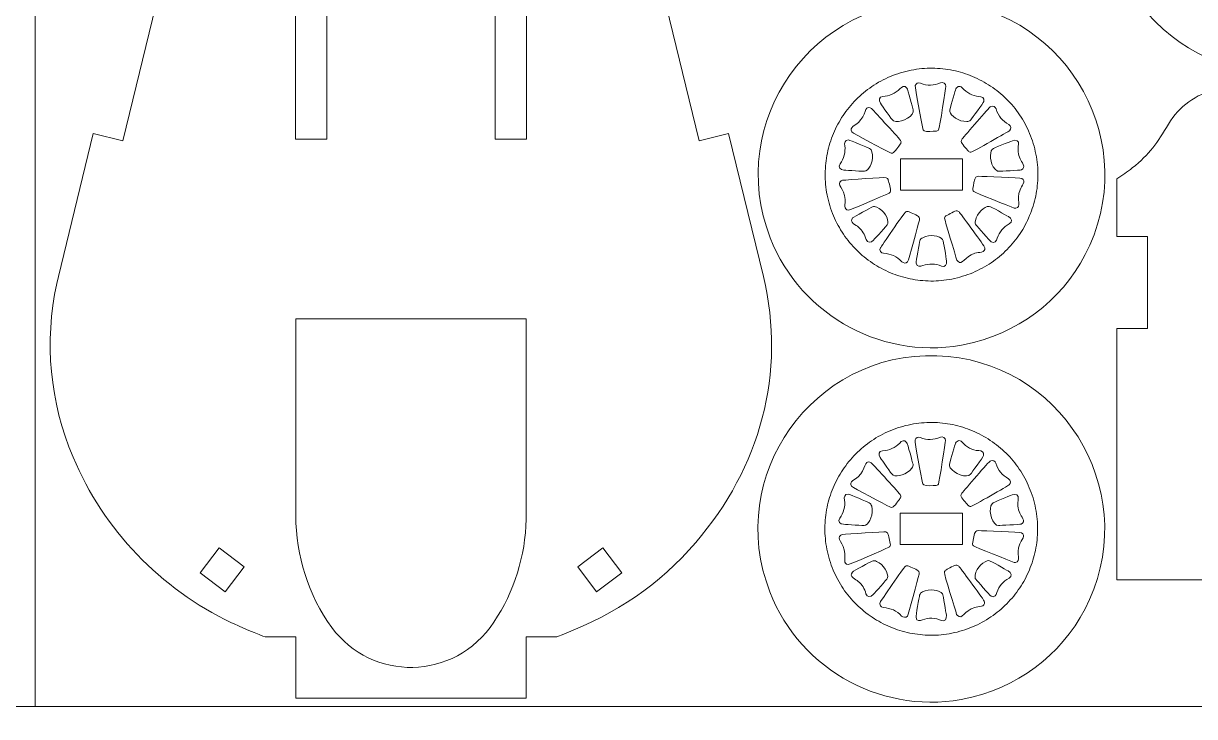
# Model space of a CAD drawing. Header units: inches. Extents: x 385 to 1135, y 241 to 603.
# Drawn here: x 577.9 to 694.9, y 241 to 310.3 of the extents above; entities that cross this region are included whole.
import ezdxf

# ---------------------------------------------------------------- set-up
doc = ezdxf.new("R2010")
doc.units = ezdxf.units.IN
doc.header["$MEASUREMENT"] = 0
doc.layers.add('Capa 1', color=7, linetype='Continuous')
doc.layers.add('Capa 2', color=5, linetype='Continuous')

msp = doc.modelspace()

# ---------------------------------------------------------------- linework, layer by layer
at = {"layer": 'Capa 1', "lineweight": 9}
for points in [[(602.02, 351.38), (605.16, 351.38), (605.16, 347.43), (605.16, 329.47), (608.23, 329.47), (608.23, 298.72), (605.09, 298.72), (605.09, 328.29), (602.02, 328.29), (602.02, 351.38)], [(631.24, 351.38), (628.09, 351.38), (628.09, 347.43), (628.09, 329.47), (625.03, 329.47), (625.03, 298.72), (628.17, 298.72), (628.17, 328.29), (631.24, 328.29), (631.24, 351.38)], [(671.22, 284.86), (671.48, 284.93), (671.74, 285.01), (672, 285.09), (672.26, 285.18), (672.51, 285.27), (672.76, 285.37), (673, 285.48), (673.24, 285.59), (673.48, 285.71), (673.71, 285.83), (673.94, 285.96), (674.17, 286.09), (674.39, 286.23), (674.61, 286.37), (674.82, 286.52), (675.03, 286.68), (675.23, 286.83), (675.43, 287), (675.63, 287.16), (675.82, 287.33), (676.01, 287.51), (676.19, 287.69), (676.37, 287.88), (676.54, 288.06), (676.71, 288.26), (676.87, 288.45), (677.03, 288.65), (677.19, 288.86), (677.34, 289.06), (677.48, 289.27), (677.62, 289.49), (677.75, 289.7), (677.88, 289.92), (678, 290.15), (678.12, 290.37), (678.23, 290.6), (678.34, 290.83), (678.44, 291.07), (678.54, 291.3), (678.63, 291.54), (678.71, 291.79), (678.79, 292.03), (678.87, 292.28), (678.93, 292.52), (679, 292.77), (679.05, 293.02), (679.1, 293.28), (679.14, 293.53), (679.18, 293.79), (679.21, 294.05), (679.23, 294.31), (679.25, 294.57), (679.26, 294.83), (679.27, 295.09), (679.27, 295.35), (679.26, 295.62), (679.25, 295.88), (679.22, 296.15), (679.2, 296.41), (679.16, 296.68), (679.12, 296.95), (679.07, 297.21), (679.01, 297.48), (678.95, 297.75), (678.88, 298.01), (678.8, 298.28), (678.72, 298.53), (678.63, 298.79), (678.54, 299.04), (678.44, 299.29), (678.33, 299.53), (678.22, 299.77), (678.1, 300.01), (677.98, 300.24), (677.85, 300.47), (677.72, 300.7), (677.58, 300.92), (677.44, 301.14), (677.29, 301.35), (677.14, 301.56), (676.98, 301.76), (676.82, 301.96), (676.65, 302.16), (676.48, 302.35), (676.3, 302.54), (676.12, 302.72), (675.94, 302.9), (675.75, 303.07), (675.56, 303.24), (675.36, 303.4), (675.16, 303.56), (674.96, 303.72), (674.75, 303.87), (674.54, 304.01), (674.33, 304.15), (674.11, 304.28), (673.89, 304.41), (673.67, 304.54), (673.44, 304.65), (673.21, 304.77), (672.98, 304.87), (672.74, 304.98), (672.51, 305.07), (672.27, 305.16), (672.03, 305.25), (671.78, 305.33), (671.54, 305.4), (671.29, 305.47), (671.04, 305.53), (670.79, 305.58), (670.53, 305.63), (670.28, 305.67), (670.02, 305.71), (669.77, 305.74), (669.51, 305.77), (669.25, 305.78), (668.98, 305.8), (668.72, 305.8), (668.46, 305.8), (668.19, 305.79), (667.93, 305.78), (667.66, 305.76), (667.4, 305.73), (667.13, 305.69), (666.86, 305.65), (666.6, 305.6), (666.33, 305.54), (666.06, 305.48), (665.8, 305.41), (665.54, 305.34), (665.28, 305.25), (665.02, 305.17), (664.77, 305.07), (664.52, 304.97), (664.28, 304.86), (664.04, 304.75), (663.8, 304.64), (663.57, 304.51), (663.34, 304.39), (663.11, 304.25), (662.89, 304.11), (662.68, 303.97), (662.46, 303.82), (662.25, 303.67), (662.05, 303.51), (661.85, 303.35), (661.65, 303.18), (661.46, 303.01), (661.27, 302.83), (661.09, 302.65), (660.91, 302.47), (660.74, 302.28), (660.57, 302.09), (660.41, 301.89), (660.25, 301.69), (660.09, 301.49), (659.95, 301.28), (659.8, 301.07), (659.66, 300.86), (659.53, 300.64), (659.4, 300.42), (659.28, 300.2), (659.16, 299.97), (659.05, 299.74), (658.94, 299.51), (658.84, 299.28), (658.74, 299.04), (658.65, 298.8), (658.57, 298.56), (658.49, 298.31), (658.41, 298.07), (658.35, 297.82), (658.29, 297.57), (658.23, 297.32), (658.18, 297.07), (658.14, 296.81), (658.1, 296.55), (658.07, 296.3), (658.05, 296.04), (658.03, 295.78), (658.02, 295.52), (658.01, 295.25), (658.01, 294.99), (658.02, 294.73), (658.04, 294.46), (658.06, 294.2), (658.09, 293.93), (658.12, 293.66), (658.16, 293.4), (658.21, 293.13), (658.27, 292.86), (658.33, 292.6), (658.4, 292.33), (658.48, 292.07), (658.56, 291.81), (658.65, 291.56), (658.74, 291.3), (658.84, 291.06), (658.95, 290.81), (659.06, 290.57), (659.18, 290.33), (659.3, 290.1), (659.43, 289.87), (659.56, 289.65), (659.7, 289.42), (659.84, 289.21), (659.99, 288.99), (660.14, 288.79), (660.3, 288.58), (660.46, 288.38), (660.63, 288.18), (660.8, 287.99), (660.98, 287.81), (661.16, 287.62), (661.34, 287.44), (661.53, 287.27), (661.72, 287.1), (661.92, 286.94), (662.12, 286.78), (662.32, 286.63), (662.53, 286.48), (662.74, 286.33), (662.95, 286.19), (663.17, 286.06), (663.39, 285.93), (663.62, 285.81), (663.84, 285.69), (664.07, 285.58), (664.3, 285.47), (664.54, 285.37), (664.77, 285.27), (665.01, 285.18), (665.25, 285.1), (665.5, 285.02), (665.74, 284.95), (665.99, 284.88), (666.24, 284.82), (666.49, 284.76), (666.75, 284.71), (667, 284.67), (667.26, 284.63), (667.52, 284.6), (667.77, 284.58), (668.03, 284.56), (668.3, 284.55), (668.56, 284.54), (668.82, 284.54), (669.09, 284.55), (669.35, 284.57), (669.62, 284.59), (669.88, 284.62), (670.15, 284.65), (670.42, 284.69), (670.68, 284.74), (670.95, 284.8), (671.22, 284.86)], [(665.53, 293.64), (665.53, 296.74), (671.75, 296.74), (671.75, 293.6), (665.53, 293.6), (665.53, 293.64)], [(690.23, 288.99), (687.16, 288.99), (687.16, 294.76)], [(690.23, 288.99), (690.23, 279.79)], [(687.16, 279.79), (687.16, 254.69)], [(690.23, 279.79), (687.16, 279.79)], [(671.19, 249.47), (671.46, 249.54), (671.72, 249.61), (671.98, 249.7), (672.23, 249.78), (672.48, 249.88), (672.73, 249.98), (672.98, 250.09), (673.22, 250.2), (673.45, 250.31), (673.69, 250.44), (673.91, 250.56), (674.14, 250.7), (674.36, 250.84), (674.58, 250.98), (674.79, 251.13), (675, 251.28), (675.21, 251.44), (675.41, 251.6), (675.6, 251.77), (675.79, 251.94), (675.98, 252.12), (676.16, 252.3), (676.34, 252.48), (676.51, 252.67), (676.68, 252.86), (676.85, 253.06), (677.01, 253.26), (677.16, 253.46), (677.31, 253.67), (677.45, 253.88), (677.59, 254.09), (677.73, 254.31), (677.85, 254.53), (677.98, 254.75), (678.1, 254.98), (678.21, 255.21), (678.32, 255.44), (678.42, 255.67), (678.51, 255.91), (678.6, 256.15), (678.69, 256.39), (678.77, 256.64), (678.84, 256.88), (678.91, 257.13), (678.97, 257.38), (679.02, 257.63), (679.07, 257.88), (679.12, 258.14), (679.15, 258.4), (679.18, 258.65), (679.21, 258.91), (679.23, 259.17), (679.24, 259.43), (679.24, 259.7), (679.24, 259.96), (679.23, 260.22), (679.22, 260.49), (679.2, 260.75), (679.17, 261.02), (679.13, 261.29), (679.09, 261.55), (679.04, 261.82), (678.99, 262.09), (678.92, 262.35), (678.85, 262.62), (678.78, 262.88), (678.7, 263.14), (678.61, 263.4), (678.51, 263.65), (678.41, 263.89), (678.31, 264.14), (678.2, 264.38), (678.08, 264.62), (677.96, 264.85), (677.83, 265.08), (677.69, 265.3), (677.56, 265.53), (677.41, 265.74), (677.26, 265.96), (677.11, 266.16), (676.95, 266.37), (676.79, 266.57), (676.62, 266.77), (676.45, 266.96), (676.28, 267.14), (676.1, 267.33), (675.91, 267.51), (675.72, 267.68), (675.53, 267.85), (675.33, 268.01), (675.13, 268.17), (674.93, 268.32), (674.72, 268.47), (674.51, 268.62), (674.3, 268.76), (674.08, 268.89), (673.86, 269.02), (673.64, 269.14), (673.41, 269.26), (673.18, 269.37), (672.95, 269.48), (672.72, 269.58), (672.48, 269.68), (672.24, 269.77), (672, 269.85), (671.76, 269.93), (671.51, 270), (671.26, 270.07), (671.01, 270.13), (670.76, 270.19), (670.51, 270.24), (670.25, 270.28), (670, 270.32), (669.74, 270.35), (669.48, 270.37), (669.22, 270.39), (668.96, 270.4), (668.7, 270.41), (668.43, 270.41), (668.17, 270.4), (667.9, 270.38), (667.64, 270.36), (667.37, 270.33), (667.11, 270.3), (666.84, 270.26), (666.57, 270.21), (666.3, 270.15), (666.04, 270.09), (665.77, 270.02), (665.51, 269.94), (665.25, 269.86), (665, 269.77), (664.75, 269.68), (664.5, 269.58), (664.25, 269.47), (664.01, 269.36), (663.78, 269.24), (663.54, 269.12), (663.31, 268.99), (663.09, 268.86), (662.87, 268.72), (662.65, 268.58), (662.44, 268.43), (662.23, 268.27), (662.02, 268.12), (661.82, 267.95), (661.63, 267.79), (661.43, 267.62), (661.25, 267.44), (661.06, 267.26), (660.89, 267.07), (660.71, 266.89), (660.54, 266.69), (660.38, 266.5), (660.22, 266.3), (660.07, 266.09), (659.92, 265.89), (659.78, 265.68), (659.64, 265.46), (659.5, 265.25), (659.37, 265.03), (659.25, 264.8), (659.13, 264.58), (659.02, 264.35), (658.91, 264.12), (658.81, 263.88), (658.72, 263.65), (658.62, 263.41), (658.54, 263.16), (658.46, 262.92), (658.39, 262.67), (658.32, 262.43), (658.26, 262.18), (658.2, 261.93), (658.15, 261.67), (658.11, 261.42), (658.07, 261.16), (658.04, 260.9), (658.02, 260.64), (658, 260.38), (657.99, 260.12), (657.99, 259.86), (657.99, 259.6), (657.99, 259.33), (658.01, 259.07), (658.03, 258.8), (658.06, 258.54), (658.09, 258.27), (658.14, 258), (658.19, 257.74), (658.24, 257.47), (658.3, 257.2), (658.37, 256.94), (658.45, 256.67), (658.53, 256.42), (658.62, 256.16), (658.72, 255.91), (658.82, 255.66), (658.92, 255.42), (659.03, 255.18), (659.15, 254.94), (659.27, 254.71), (659.4, 254.48), (659.53, 254.25), (659.67, 254.03), (659.82, 253.81), (659.96, 253.6), (660.12, 253.39), (660.28, 253.19), (660.44, 252.99), (660.61, 252.79), (660.78, 252.6), (660.95, 252.41), (661.13, 252.23), (661.32, 252.05), (661.51, 251.88), (661.7, 251.71), (661.89, 251.54), (662.09, 251.39), (662.3, 251.23), (662.5, 251.08), (662.71, 250.94), (662.93, 250.8), (663.15, 250.67), (663.37, 250.54), (663.59, 250.41), (663.82, 250.3), (664.04, 250.18), (664.28, 250.08), (664.51, 249.98), (664.75, 249.88), (664.99, 249.79), (665.23, 249.7), (665.47, 249.62), (665.72, 249.55), (665.97, 249.48), (666.22, 249.42), (666.47, 249.37), (666.72, 249.32), (666.97, 249.28), (667.23, 249.24), (667.49, 249.21), (667.75, 249.18), (668.01, 249.17), (668.27, 249.15), (668.53, 249.15), (668.8, 249.15), (669.06, 249.16), (669.33, 249.17), (669.59, 249.19), (669.86, 249.22), (670.12, 249.26), (670.39, 249.3), (670.66, 249.35), (670.92, 249.41), (671.19, 249.47)], [(665.51, 258.24), (665.51, 261.35), (671.72, 261.35), (671.72, 258.21), (665.51, 258.21), (665.51, 258.24)], [(599.97, 256), (598.08, 253.49), (595.56, 255.38), (597.45, 257.89), (599.97, 256)], [(633.29, 256), (635.18, 253.49), (637.69, 255.38), (635.8, 257.89), (633.29, 256)], [(687.16, 254.69), (710.16, 254.69)]]:
    msp.add_lwpolyline(points, dxfattribs=at)
for points, knots in [([(581.41, 284.99), (581.41, 284.99), (584.89, 299.27), (584.89, 299.27), (584.89, 299.27), (587.84, 298.55), (587.84, 298.55), (587.84, 298.55), (591.47, 313.45), (591.47, 313.45), (591.47, 313.45), (588.52, 314.17), (588.52, 314.17), (588.52, 314.17), (600.71, 364.16), (600.71, 364.16), (601.55, 367.55), (604.54, 369.96), (607.99, 370.01), (607.99, 370.01), (625.1, 370.02), (625.1, 370.02), (628.59, 370), (631.63, 367.67), (632.51, 364.32), (632.51, 364.32), (644.74, 314.17), (644.74, 314.17), (644.74, 314.17), (641.78, 313.45), (641.78, 313.45), (641.78, 313.45), (645.42, 298.55), (645.42, 298.55), (645.42, 298.55), (648.37, 299.27), (648.37, 299.27), (648.37, 299.27), (651.85, 284.99), (651.85, 284.99), (654.14, 275.34), (651.5, 265.89), (645.08, 258.41), (641.49, 254.23), (637.02, 251.22), (631.89, 249.26), (631.89, 249.26), (631.2, 249), (631.2, 249), (631.2, 249), (628.13, 249), (628.13, 249), (628.13, 249), (628.13, 242.87), (628.13, 242.87), (628.13, 242.87), (605.12, 242.87), (605.12, 242.87), (605.12, 242.87), (605.12, 249), (605.12, 249), (605.12, 249), (602.06, 249), (602.06, 249), (601.71, 249.06), (599.19, 250.17), (598.71, 250.4), (591.59, 253.79), (585.93, 259.66), (582.87, 266.94), (580.55, 272.45), (579.97, 278.43), (581.24, 284.28), (581.24, 284.28), (581.41, 284.99), (581.41, 284.99)], [0, 0, 0, 0, 1, 1, 1, 2, 2, 2, 3, 3, 3, 4, 4, 4, 5, 5, 5, 6, 6, 6, 7, 7, 7, 8, 8, 8, 9, 9, 9, 10, 10, 10, 11, 11, 11, 12, 12, 12, 13, 13, 13, 14, 14, 14, 15, 15, 15, 16, 16, 16, 17, 17, 17, 18, 18, 18, 19, 19, 19, 20, 20, 20, 21, 21, 21, 22, 22, 22, 23, 23, 23, 24, 24, 24, 25, 25, 25, 25]), ([(707.49, 305.85), (702.23, 304.61), (696.95, 305.66), (692.67, 308.97), (682.95, 316.52), (684.03, 331.54), (694.66, 337.65), (697.68, 339.39), (701.23, 340.18), (704.7, 339.9), (705.27, 339.85), (705.08, 339.89), (705.74, 339.42), (705.74, 339.42), (705.96, 339.75), (705.96, 339.75), (712.41, 338.66), (717.65, 334.33), (719.71, 328.12), (722.85, 318.7), (717.45, 308.6), (707.92, 305.96), (707.92, 305.96), (707.49, 305.85), (707.49, 305.85)], [0, 0, 0, 0, 1, 1, 1, 2, 2, 2, 3, 3, 3, 4, 4, 4, 5, 5, 5, 6, 6, 6, 7, 7, 7, 8, 8, 8, 8]), ([(672.84, 278.38), (678.06, 279.75), (682.23, 283.17), (684.44, 288.11), (689.47, 299.33), (681.45, 312.09), (669.2, 312.48), (656.82, 312.87), (648, 300.47), (652.52, 288.87), (655.61, 280.94), (664.07, 276.42), (672.4, 278.28), (672.4, 278.28), (672.84, 278.38), (672.84, 278.38)], [0, 0, 0, 0, 1, 1, 1, 2, 2, 2, 3, 3, 3, 4, 4, 4, 5, 5, 5, 5]), ([(667.53, 304.3), (668.24, 304.01), (668.85, 304.07), (669.54, 304.34), (669.77, 304.43), (670.08, 304.25), (670.06, 303.98), (670.06, 303.93), (669.46, 299.83), (669.34, 299.65), (669.28, 299.54), (669.17, 299.51), (669.05, 299.51), (668.85, 299.5), (668.07, 299.43), (667.9, 299.55), (667.82, 299.61), (667.78, 299.7), (667.76, 299.79), (667.67, 300.25), (666.96, 303.88), (667.01, 304.06), (667.08, 304.28), (667.32, 304.39), (667.53, 304.3)], [0, 0, 0, 0, 1, 1, 1, 2, 2, 2, 3, 3, 3, 4, 4, 4, 5, 5, 5, 6, 6, 6, 7, 7, 7, 8, 8, 8, 8]), ([(663.78, 302.98), (663.39, 302.96), (663.32, 302.59), (663.53, 302.3), (663.74, 302.02), (664.65, 300.64), (664.84, 300.53), (665.34, 300.26), (666.62, 300.79), (666.81, 301.45), (666.81, 301.45), (666.81, 301.65), (666.81, 301.65), (666.77, 301.82), (666.28, 303.67), (666.17, 303.82), (665.94, 304.14), (665.67, 303.95), (665.48, 303.74), (665.04, 303.27), (664.42, 303), (663.78, 302.98)], [0, 0, 0, 0, 1, 1, 1, 2, 2, 2, 3, 3, 3, 4, 4, 4, 5, 5, 5, 6, 6, 6, 7, 7, 7, 7]), ([(671.71, 303.84), (671.46, 304.13), (671.13, 303.96), (671.03, 303.61), (670.94, 303.26), (670.42, 301.7), (670.46, 301.49), (670.53, 301.05), (671.37, 300.44), (672.16, 300.48), (672.32, 300.49), (672.46, 300.5), (672.56, 300.64), (672.66, 300.78), (673.81, 302.31), (673.86, 302.49), (673.97, 302.86), (673.65, 302.96), (673.37, 302.99), (672.73, 303.04), (672.13, 303.35), (671.71, 303.84)], [0, 0, 0, 0, 1, 1, 1, 2, 2, 2, 3, 3, 3, 4, 4, 4, 5, 5, 5, 6, 6, 6, 7, 7, 7, 7]), ([(710.16, 294.76), (708.08, 296.09), (706.62, 297.48), (705.35, 299.63), (704.58, 300.92), (704.07, 301.73), (702.74, 302.61), (701.95, 303.14), (701.16, 303.46), (700.23, 303.67), (700.23, 303.67), (700.23, 302.11), (700.23, 302.11), (700.23, 302.11), (697.09, 302.11), (697.09, 302.11), (697.09, 302.11), (697.09, 303.67), (697.09, 303.67), (695.06, 303.2), (693.37, 302.02), (692.31, 300.22), (691.23, 298.39), (690.41, 297.2), (688.7, 295.84), (688.18, 295.42), (687.72, 295.12), (687.16, 294.76)], [0, 0, 0, 0, 1, 1, 1, 2, 2, 2, 3, 3, 3, 4, 4, 4, 5, 5, 5, 6, 6, 6, 7, 7, 7, 8, 8, 8, 9, 9, 9, 9]), ([(662.64, 301.78), (663, 301.38), (665.49, 298.73), (665.58, 298.52), (665.62, 298.4), (665.58, 298.29), (665.51, 298.2), (665.4, 298.05), (664.96, 297.39), (664.75, 297.32), (664.66, 297.29), (664.57, 297.32), (664.49, 297.37), (664.06, 297.58), (660.79, 299.29), (660.68, 299.44), (660.36, 299.88), (661.04, 300.1), (661.33, 300.37), (662.14, 301.13), (661.9, 302.04), (662.52, 301.84), (662.52, 301.84), (662.64, 301.78), (662.64, 301.78)], [0, 0, 0, 0, 1, 1, 1, 2, 2, 2, 3, 3, 3, 4, 4, 4, 5, 5, 5, 6, 6, 6, 7, 7, 7, 8, 8, 8, 8]), ([(675.09, 301.73), (675.3, 301), (675.73, 300.56), (676.37, 300.18), (676.58, 300.06), (676.64, 299.7), (676.42, 299.55), (676.37, 299.52), (672.79, 297.44), (672.58, 297.41), (672.46, 297.4), (672.36, 297.47), (672.29, 297.55), (672.16, 297.7), (671.62, 298.27), (671.6, 298.48), (671.59, 298.58), (671.65, 298.66), (671.7, 298.73), (672.01, 299.1), (674.4, 301.91), (674.57, 301.99), (674.78, 302.07), (675.03, 301.95), (675.09, 301.73)], [0, 0, 0, 0, 1, 1, 1, 2, 2, 2, 3, 3, 3, 4, 4, 4, 5, 5, 5, 6, 6, 6, 7, 7, 7, 8, 8, 8, 8]), ([(659.51, 296.24), (659.27, 295.92), (659.52, 295.64), (659.88, 295.62), (660.24, 295.61), (661.88, 295.46), (662.08, 295.54), (662.49, 295.71), (662.9, 296.66), (662.68, 297.43), (662.64, 297.58), (662.59, 297.71), (662.44, 297.78), (662.28, 297.85), (660.53, 298.62), (660.34, 298.63), (659.96, 298.65), (659.93, 298.32), (659.97, 298.05), (660.07, 297.41), (659.89, 296.76), (659.51, 296.24)], [0, 0, 0, 0, 1, 1, 1, 2, 2, 2, 3, 3, 3, 4, 4, 4, 5, 5, 5, 6, 6, 6, 7, 7, 7, 7]), ([(677.33, 298.18), (677.41, 298.54), (677.07, 298.71), (676.73, 298.56), (676.4, 298.42), (674.86, 297.85), (674.71, 297.69), (674.41, 297.35), (674.46, 296.31), (674.99, 295.72), (675.09, 295.61), (675.19, 295.51), (675.36, 295.51), (675.52, 295.52), (677.45, 295.58), (677.62, 295.65), (678.16, 295.88), (677.6, 296.46), (677.49, 296.73), (677.29, 297.19), (677.24, 297.69), (677.33, 298.18)], [0, 0, 0, 0, 1, 1, 1, 2, 2, 2, 3, 3, 3, 4, 4, 4, 5, 5, 5, 6, 6, 6, 7, 7, 7, 7]), ([(659.73, 294.6), (660.27, 294.64), (663.9, 294.93), (664.11, 294.86), (664.23, 294.83), (664.29, 294.72), (664.32, 294.61), (664.37, 294.43), (664.61, 293.67), (664.54, 293.47), (664.5, 293.39), (664.42, 293.33), (664.33, 293.29), (663.9, 293.1), (660.53, 291.6), (660.34, 291.61), (659.8, 291.64), (660.05, 292.3), (660.02, 292.7), (659.93, 293.81), (659.07, 294.18), (659.61, 294.55), (659.61, 294.55), (659.73, 294.6), (659.73, 294.6)], [0, 0, 0, 0, 1, 1, 1, 2, 2, 2, 3, 3, 3, 4, 4, 4, 5, 5, 5, 6, 6, 6, 7, 7, 7, 8, 8, 8, 8]), ([(676.91, 291.82), (676.42, 292.02), (673.02, 293.33), (672.85, 293.48), (672.76, 293.57), (672.75, 293.69), (672.78, 293.81), (672.81, 293.98), (672.92, 294.78), (673.08, 294.92), (673.15, 294.99), (673.24, 295), (673.34, 295), (673.81, 294.99), (677.5, 294.87), (677.67, 294.78), (678.14, 294.52), (677.62, 294.03), (677.48, 293.66), (677.08, 292.62), (677.69, 291.91), (677.05, 291.82), (677.05, 291.82), (676.91, 291.82), (676.91, 291.82)], [0, 0, 0, 0, 1, 1, 1, 2, 2, 2, 3, 3, 3, 4, 4, 4, 5, 5, 5, 6, 6, 6, 7, 7, 7, 8, 8, 8, 8]), ([(662.11, 288.69), (662.21, 288.32), (662.59, 288.33), (662.83, 288.61), (663.06, 288.88), (664.2, 290.06), (664.26, 290.27), (664.39, 290.71), (663.89, 291.62), (663.16, 291.92), (663.02, 291.98), (662.88, 292.03), (662.74, 291.95), (662.59, 291.87), (660.88, 290.98), (660.76, 290.84), (660.37, 290.4), (661.12, 290.12), (661.35, 289.93), (661.72, 289.6), (661.98, 289.17), (662.11, 288.69)], [0, 0, 0, 0, 1, 1, 1, 2, 2, 2, 3, 3, 3, 4, 4, 4, 5, 5, 5, 6, 6, 6, 7, 7, 7, 7]), ([(665.68, 286.47), (665.17, 287.03), (664.59, 287.25), (663.85, 287.31), (663.6, 287.33), (663.4, 287.62), (663.53, 287.85), (663.56, 287.9), (665.88, 291.33), (666.06, 291.45), (666.17, 291.51), (666.28, 291.49), (666.39, 291.44), (666.56, 291.37), (667.3, 291.09), (667.41, 290.9), (667.46, 290.82), (667.45, 290.72), (667.43, 290.63), (667.31, 290.17), (666.38, 286.6), (666.25, 286.46), (666.1, 286.29), (665.83, 286.3), (665.68, 286.47)], [0, 0, 0, 0, 1, 1, 1, 2, 2, 2, 3, 3, 3, 4, 4, 4, 5, 5, 5, 6, 6, 6, 7, 7, 7, 8, 8, 8, 8]), ([(671.18, 286.61), (671.03, 287.13), (669.93, 290.6), (669.95, 290.83), (669.96, 290.95), (670.05, 291.03), (670.15, 291.09), (670.31, 291.17), (671, 291.58), (671.21, 291.55), (671.3, 291.53), (671.38, 291.47), (671.43, 291.39), (671.72, 291.02), (673.93, 288.06), (673.96, 287.87), (674.05, 287.33), (673.35, 287.44), (672.97, 287.32), (671.91, 286.98), (671.73, 286.06), (671.26, 286.51), (671.26, 286.51), (671.18, 286.61), (671.18, 286.61)], [0, 0, 0, 0, 1, 1, 1, 2, 2, 2, 3, 3, 3, 4, 4, 4, 5, 5, 5, 6, 6, 6, 7, 7, 7, 8, 8, 8, 8]), ([(676.41, 290.25), (676.75, 290.42), (676.66, 290.79), (676.33, 290.97), (676.02, 291.13), (674.61, 291.98), (674.39, 291.99), (673.94, 292.02), (673.16, 291.34), (673.03, 290.56), (673, 290.4), (672.99, 290.26), (673.1, 290.13), (673.21, 290), (674.45, 288.54), (674.61, 288.45), (674.96, 288.26), (675.12, 288.55), (675.21, 288.82), (675.4, 289.44), (675.84, 289.95), (676.41, 290.25)], [0, 0, 0, 0, 1, 1, 1, 2, 2, 2, 3, 3, 3, 4, 4, 4, 5, 5, 5, 6, 6, 6, 7, 7, 7, 7]), ([(669.63, 286.03), (669.98, 285.88), (670.22, 286.17), (670.15, 286.54), (670.08, 286.88), (669.87, 288.52), (669.74, 288.69), (669.48, 289.06), (668.46, 289.24), (667.77, 288.86), (667.63, 288.79), (667.51, 288.71), (667.48, 288.55), (667.44, 288.36), (667.08, 286.5), (667.11, 286.31), (667.18, 285.92), (667.51, 285.98), (667.77, 286.08), (668.37, 286.31), (669.04, 286.29), (669.63, 286.03)], [0, 0, 0, 0, 1, 1, 1, 2, 2, 2, 3, 3, 3, 4, 4, 4, 5, 5, 5, 6, 6, 6, 7, 7, 7, 7]), ([(605.12, 261.09), (605.16, 257.13), (606.35, 253.12), (608.72, 249.92), (612.69, 244.54), (620.94, 244.49), (624.92, 250.47), (626.93, 253.48), (628.08, 257.11), (628.13, 260.73), (628.13, 260.73), (628.13, 280.75), (628.13, 280.75), (628.13, 280.75), (605.12, 280.75), (605.12, 280.75), (605.12, 280.75), (605.12, 261.09), (605.12, 261.09)], [0, 0, 0, 0, 1, 1, 1, 2, 2, 2, 3, 3, 3, 4, 4, 4, 5, 5, 5, 6, 6, 6, 6]), ([(672.81, 242.98), (678.03, 244.36), (682.21, 247.78), (684.42, 252.71), (689.45, 263.94), (681.42, 276.69), (669.17, 277.08), (656.8, 277.48), (647.97, 265.08), (652.49, 253.48), (655.58, 245.54), (664.04, 241.02), (672.38, 242.88), (672.38, 242.88), (672.81, 242.98), (672.81, 242.98)], [0, 0, 0, 0, 1, 1, 1, 2, 2, 2, 3, 3, 3, 4, 4, 4, 5, 5, 5, 5]), ([(663.75, 267.58), (663.37, 267.57), (663.29, 267.2), (663.51, 266.91), (663.72, 266.62), (664.62, 265.24), (664.81, 265.14), (665.21, 264.92), (666.2, 265.2), (666.66, 265.84), (666.76, 265.97), (666.83, 266.09), (666.79, 266.25), (666.74, 266.41), (666.26, 268.27), (666.15, 268.42), (665.92, 268.74), (665.65, 268.55), (665.46, 268.35), (665.01, 267.87), (664.4, 267.61), (663.75, 267.58)], [0, 0, 0, 0, 1, 1, 1, 2, 2, 2, 3, 3, 3, 4, 4, 4, 5, 5, 5, 6, 6, 6, 7, 7, 7, 7]), ([(667.51, 268.91), (668.21, 268.61), (668.82, 268.68), (669.52, 268.94), (669.75, 269.03), (670.06, 268.86), (670.04, 268.59), (670.03, 268.53), (669.43, 264.44), (669.32, 264.25), (669.26, 264.15), (669.14, 264.12), (669.03, 264.11), (668.84, 264.11), (668.05, 264.04), (667.87, 264.16), (667.79, 264.21), (667.76, 264.3), (667.74, 264.39), (667.64, 264.86), (666.93, 268.48), (666.99, 268.66), (667.05, 268.89), (667.3, 268.99), (667.51, 268.91)], [0, 0, 0, 0, 1, 1, 1, 2, 2, 2, 3, 3, 3, 4, 4, 4, 5, 5, 5, 6, 6, 6, 7, 7, 7, 8, 8, 8, 8]), ([(671.69, 268.45), (671.43, 268.74), (671.1, 268.56), (671, 268.21), (670.91, 267.87), (670.4, 266.31), (670.43, 266.09), (670.53, 265.53), (671.75, 264.87), (672.38, 265.12), (672.38, 265.12), (672.54, 265.24), (672.54, 265.24), (672.63, 265.38), (673.79, 266.92), (673.84, 267.1), (673.94, 267.47), (673.62, 267.57), (673.35, 267.59), (672.7, 267.64), (672.11, 267.96), (671.69, 268.45)], [0, 0, 0, 0, 1, 1, 1, 2, 2, 2, 3, 3, 3, 4, 4, 4, 5, 5, 5, 6, 6, 6, 7, 7, 7, 7]), ([(662.61, 266.39), (662.97, 265.99), (665.47, 263.34), (665.55, 263.13), (665.6, 263.01), (665.55, 262.9), (665.48, 262.8), (665.37, 262.65), (664.93, 261.99), (664.73, 261.93), (664.64, 261.9), (664.54, 261.93), (664.46, 261.97), (664.04, 262.19), (660.76, 263.89), (660.65, 264.04), (660.33, 264.49), (661.02, 264.7), (661.3, 264.97), (662.12, 265.74), (661.88, 266.64), (662.49, 266.45), (662.49, 266.45), (662.61, 266.39), (662.61, 266.39)], [0, 0, 0, 0, 1, 1, 1, 2, 2, 2, 3, 3, 3, 4, 4, 4, 5, 5, 5, 6, 6, 6, 7, 7, 7, 8, 8, 8, 8]), ([(675.06, 266.34), (675.27, 265.6), (675.7, 265.16), (676.34, 264.79), (676.56, 264.66), (676.61, 264.31), (676.39, 264.16), (676.34, 264.13), (672.76, 262.04), (672.55, 262.02), (672.43, 262), (672.33, 262.07), (672.26, 262.16), (672.14, 262.31), (671.59, 262.88), (671.58, 263.09), (671.57, 263.18), (671.62, 263.27), (671.68, 263.34), (671.98, 263.7), (674.37, 266.52), (674.55, 266.59), (674.76, 266.68), (675, 266.55), (675.06, 266.34)], [0, 0, 0, 0, 1, 1, 1, 2, 2, 2, 3, 3, 3, 4, 4, 4, 5, 5, 5, 6, 6, 6, 7, 7, 7, 8, 8, 8, 8]), ([(677.31, 262.78), (677.38, 263.16), (677.04, 263.32), (676.7, 263.17), (676.38, 263.03), (674.83, 262.46), (674.69, 262.29), (674.31, 261.87), (674.55, 260.5), (675.14, 260.16), (675.14, 260.16), (675.33, 260.12), (675.33, 260.12), (675.5, 260.13), (677.42, 260.19), (677.59, 260.26), (678.13, 260.49), (677.58, 261.07), (677.46, 261.34), (677.26, 261.8), (677.22, 262.29), (677.31, 262.78)], [0, 0, 0, 0, 1, 1, 1, 2, 2, 2, 3, 3, 3, 4, 4, 4, 5, 5, 5, 6, 6, 6, 7, 7, 7, 7]), ([(659.48, 260.84), (659.25, 260.54), (659.49, 260.24), (659.86, 260.23), (660.21, 260.22), (661.85, 260.06), (662.05, 260.15), (662.47, 260.32), (662.87, 261.27), (662.66, 262.03), (662.61, 262.19), (662.57, 262.32), (662.41, 262.38), (662.25, 262.45), (660.5, 263.23), (660.32, 263.24), (659.92, 263.26), (659.9, 262.93), (659.94, 262.65), (660.04, 262.01), (659.86, 261.36), (659.48, 260.84)], [0, 0, 0, 0, 1, 1, 1, 2, 2, 2, 3, 3, 3, 4, 4, 4, 5, 5, 5, 6, 6, 6, 7, 7, 7, 7]), ([(659.71, 259.21), (660.24, 259.24), (663.87, 259.54), (664.09, 259.47), (664.21, 259.43), (664.27, 259.33), (664.3, 259.21), (664.34, 259.03), (664.59, 258.28), (664.51, 258.08), (664.47, 257.99), (664.39, 257.94), (664.31, 257.9), (663.88, 257.7), (660.5, 256.2), (660.31, 256.21), (659.77, 256.24), (660.03, 256.91), (659.99, 257.3), (659.9, 258.41), (659.05, 258.79), (659.58, 259.15), (659.58, 259.15), (659.71, 259.21), (659.71, 259.21)], [0, 0, 0, 0, 1, 1, 1, 2, 2, 2, 3, 3, 3, 4, 4, 4, 5, 5, 5, 6, 6, 6, 7, 7, 7, 8, 8, 8, 8]), ([(676.89, 256.43), (676.39, 256.63), (672.99, 257.94), (672.83, 258.09), (672.73, 258.18), (672.73, 258.3), (672.75, 258.41), (672.79, 258.6), (672.89, 259.38), (673.05, 259.53), (673.12, 259.59), (673.22, 259.61), (673.31, 259.6), (673.78, 259.59), (677.47, 259.48), (677.64, 259.39), (678.12, 259.13), (677.6, 258.63), (677.45, 258.27), (677.05, 257.23), (677.66, 256.51), (677.02, 256.42), (677.02, 256.42), (676.89, 256.43), (676.89, 256.43)], [0, 0, 0, 0, 1, 1, 1, 2, 2, 2, 3, 3, 3, 4, 4, 4, 5, 5, 5, 6, 6, 6, 7, 7, 7, 8, 8, 8, 8]), ([(662.08, 253.3), (662.18, 252.94), (662.56, 252.93), (662.8, 253.21), (663.03, 253.48), (664.17, 254.67), (664.24, 254.88), (664.36, 255.31), (663.87, 256.22), (663.14, 256.53), (662.99, 256.59), (662.86, 256.63), (662.71, 256.55), (662.56, 256.48), (660.86, 255.59), (660.73, 255.45), (660.34, 255.01), (661.1, 254.73), (661.32, 254.53), (661.7, 254.21), (661.96, 253.78), (662.08, 253.3)], [0, 0, 0, 0, 1, 1, 1, 2, 2, 2, 3, 3, 3, 4, 4, 4, 5, 5, 5, 6, 6, 6, 7, 7, 7, 7]), ([(676.38, 254.85), (676.72, 255.03), (676.63, 255.4), (676.31, 255.57), (676, 255.73), (674.58, 256.59), (674.37, 256.6), (673.92, 256.62), (673.14, 255.94), (673, 255.16), (672.98, 255), (672.96, 254.86), (673.07, 254.74), (673.18, 254.61), (674.42, 253.15), (674.59, 253.06), (674.93, 252.87), (675.1, 253.16), (675.18, 253.43), (675.37, 254.05), (675.81, 254.55), (676.38, 254.85)], [0, 0, 0, 0, 1, 1, 1, 2, 2, 2, 3, 3, 3, 4, 4, 4, 5, 5, 5, 6, 6, 6, 7, 7, 7, 7]), ([(665.65, 251.07), (665.15, 251.64), (664.56, 251.85), (663.82, 251.91), (663.58, 251.93), (663.38, 252.22), (663.51, 252.46), (663.54, 252.51), (665.86, 255.93), (666.04, 256.05), (666.14, 256.12), (666.26, 256.1), (666.36, 256.05), (666.53, 255.98), (667.28, 255.69), (667.38, 255.51), (667.43, 255.43), (667.42, 255.33), (667.4, 255.24), (667.28, 254.78), (666.35, 251.21), (666.23, 251.07), (666.07, 250.89), (665.8, 250.9), (665.65, 251.07)], [0, 0, 0, 0, 1, 1, 1, 2, 2, 2, 3, 3, 3, 4, 4, 4, 5, 5, 5, 6, 6, 6, 7, 7, 7, 8, 8, 8, 8]), ([(671.15, 251.22), (671, 251.73), (669.9, 255.21), (669.92, 255.43), (669.93, 255.56), (670.02, 255.64), (670.12, 255.69), (670.29, 255.78), (670.97, 256.19), (671.18, 256.15), (671.28, 256.14), (671.35, 256.07), (671.41, 256), (671.69, 255.62), (673.91, 252.66), (673.94, 252.48), (674.03, 251.94), (673.32, 252.04), (672.95, 251.93), (671.88, 251.59), (671.71, 250.67), (671.24, 251.11), (671.24, 251.11), (671.15, 251.22), (671.15, 251.22)], [0, 0, 0, 0, 1, 1, 1, 2, 2, 2, 3, 3, 3, 4, 4, 4, 5, 5, 5, 6, 6, 6, 7, 7, 7, 8, 8, 8, 8]), ([(669.61, 250.63), (669.95, 250.48), (670.19, 250.77), (670.12, 251.14), (670.05, 251.49), (669.84, 253.12), (669.72, 253.3), (669.46, 253.66), (668.44, 253.85), (667.74, 253.47), (667.6, 253.39), (667.48, 253.32), (667.45, 253.15), (667.42, 252.96), (667.05, 251.1), (667.09, 250.92), (667.15, 250.53), (667.48, 250.58), (667.74, 250.69), (668.35, 250.92), (669.02, 250.89), (669.61, 250.63)], [0, 0, 0, 0, 1, 1, 1, 2, 2, 2, 3, 3, 3, 4, 4, 4, 5, 5, 5, 6, 6, 6, 7, 7, 7, 7])]:
    msp.add_open_spline(points, degree=3, knots=knots, dxfattribs=at)
at = {"layer": 'Capa 2', "lineweight": 9}
for points in [[(579.08, 242.03), (579.08, 483.99)], [(386.82, 242.03), (771.33, 242.03)]]:
    msp.add_lwpolyline(points, dxfattribs=at)

doc.saveas('drawing.dxf')
